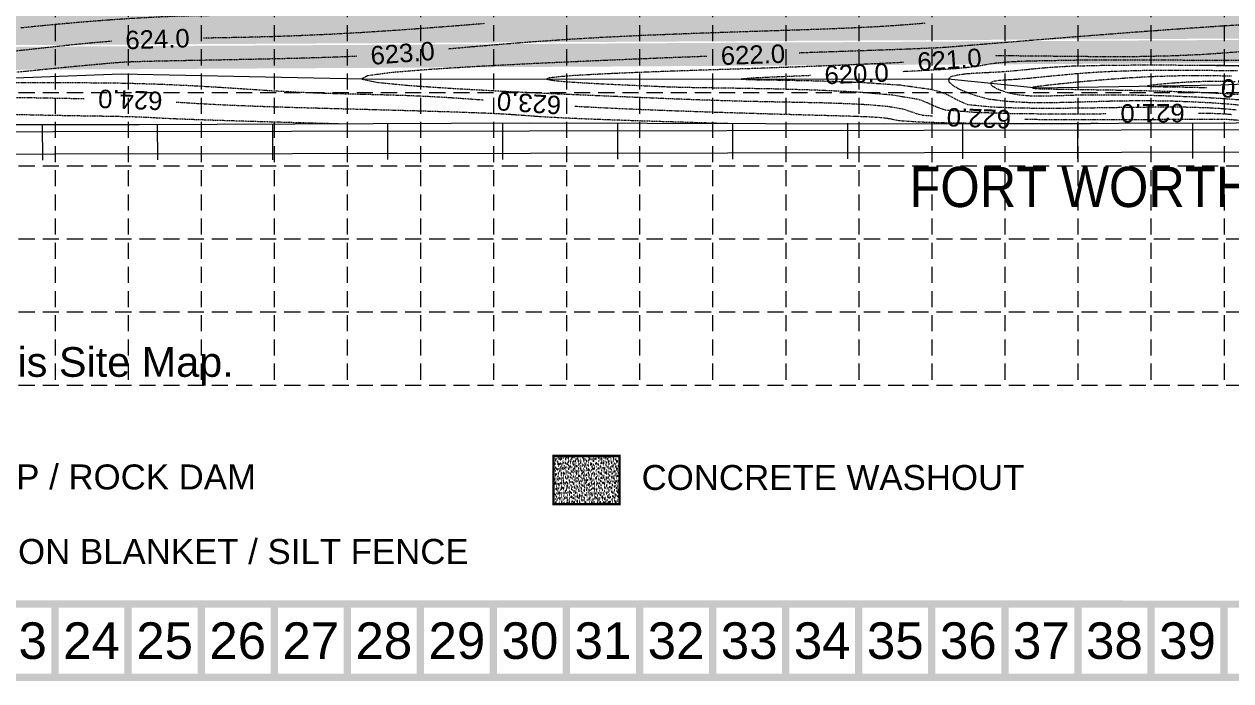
# Model space of a CAD drawing. Extents: x 299711 to 300729, y 199411 to 200048.
# Drawn here: x 300086 to 300348.3, y 199410.7 to 199553.4 of the extents above; entities that cross this region are included whole.
import ezdxf
from ezdxf.enums import TextEntityAlignment as Align

# ---------------------------------------------------------------- set-up
doc = ezdxf.new("R2010")
doc.units = 0
doc.header["$MEASUREMENT"] = 0
doc.linetypes.add('HIDDEN', pattern=[0.375, 0.25, -0.125])
for name, color, linetype in [('63-TOE OF SLOPE', 7, 'Continuous'), ('BASE', 7, 'Continuous'), ('BASE-36', 252, 'Continuous'), ('CONT-1', 252, 'Continuous'), ('CONT-2', 252, 'Continuous'), ('FIRM ON CONTOUR', 6, 'Continuous'), ('GRID', 254, 'HIDDEN'), ('LEGEND', 7, 'Continuous'), ('LIMITS OF DISTURBANCE', 1, 'HIDDEN'), ('SILT FENCE', 200, 'Continuous'), ('STREET-NAME', 1, 'Continuous')]:
    doc.layers.add(name, color=color, linetype=linetype)
doc.styles.add("L200'", font='ARIAL.TTF', dxfattribs={"height": 0.001969})
doc.styles.get("Standard").update_dxf_attribs({"font": 'ARIAL.TTF'})
doc.styles.add('SWISS', font='SWISS', dxfattribs={"width": 0.9})

msp = doc.modelspace()

# ---------------------------------------------------------------- hatches: boundary and pattern name
at = {"layer": 'BASE'}
h = msp.add_hatch(dxfattribs=at)
h.set_pattern_fill('AR-SAND', color=30, scale=0.418858, style=0)
h.set_pattern_definition([(37.5, (300555.46895, 199417.69364), (-0.0263853, 0.8070663), [0, -0.6366648, 0, -0.7120593, 0, -0.6806449]), (7.5, (300555.469, 199417.6936), (0.7412858, 1.1820796), [0, -0.3434639, 0, -0.573836, 0, -0.2199007]), (327.5, (300554.95376, 199417.69364), (1.3043844, 0.0023703), [0, -0.2094292, 0, -0.7539451, 0, -0.9843172]), (317.5, (300554.9538, 199417.6936), (1.2591414, 0.3676218), [0, -0.1047146, 0, -0.4942529, 0, -0.5654588])])
h.paths.add_polyline_path([(300215.37, 199449.11), (300215.37, 199459.58), (300201.03, 199459.58), (300201.03, 199449.11)])

# ---------------------------------------------------------------- linework, layer by layer
at = {"layer": '63-TOE OF SLOPE', "linetype": 'Continuous', "lineweight": 0}
msp.add_lwpolyline([(300536.05, 199879.07), (300535.37, 199798.41), (300535.27, 199713.71), (300534.28, 199679.43), (300534.74, 199614.86), (300535.29, 199561.29), (300536.42, 199553.24), (300514.68, 199553.51), (300500.26, 199548.39), (300483.23, 199544.95), (300427.48, 199543.02), (300370.58, 199541.11), (300346.08, 199540.16), (300306.2, 199539.47), (300286.86, 199541.44), (300223.34, 199541.39), (300159.38, 199541.42), (300107.06, 199542.51), (300030.12, 199539.61), (299979.95, 199538.96), (299932.77, 199541.67)], dxfattribs=at)
at = {"layer": 'BASE', "const_width": 1.59}
for points in [[(299711.55, 199411.54), (300727.95, 199411.54), (300727.95, 200046.79), (299711.55, 200046.79)], [(299727.4, 199427.42), (300712.12, 199427.39), (300712.1, 200030.92), (299727.6, 200030.93)]]:
    msp.add_lwpolyline(points, close=True, dxfattribs=at)
at = {"layer": 'BASE', "color": 30, "const_width": 0.524}
msp.add_lwpolyline([(300201.03, 199449.11), (300215.37, 199449.11), (300215.37, 199459.58), (300201.03, 199459.58)], close=True, dxfattribs=at)
at = {"layer": 'BASE', "const_width": 1.59}
for points in [[(300092.7, 199411.54), (300092.7, 199427.42)], [(300108.59, 199411.54), (300108.59, 199427.42)], [(300124.47, 199411.54), (300124.47, 199427.42)], [(300140.35, 199411.54), (300140.35, 199427.42)], [(300156.23, 199411.54), (300156.23, 199427.42)], [(300172.11, 199411.54), (300172.11, 199427.42)], [(300187.99, 199411.54), (300187.99, 199427.42)], [(300203.87, 199411.54), (300203.87, 199427.42)], [(300219.75, 199411.54), (300219.75, 199427.42)], [(300235.64, 199411.54), (300235.64, 199427.42)], [(300251.52, 199411.54), (300251.52, 199427.42)], [(300267.4, 199411.54), (300267.4, 199427.42)], [(300283.28, 199411.54), (300283.28, 199427.42)], [(300299.16, 199411.54), (300299.16, 199427.42)], [(300315.04, 199411.54), (300315.04, 199427.42)], [(300330.92, 199411.54), (300330.92, 199427.42)], [(300346.8, 199411.54), (300346.8, 199427.42)]]:
    msp.add_lwpolyline(points, dxfattribs=at)
at = {"layer": 'BASE-36', "linetype": 'Continuous', "lineweight": 0}
for p, q in [((300090.02, 199523.86), (300090.01, 199531.61)), ((300115.02, 199523.89), (300115.01, 199531.64)), ((300140.02, 199523.93), (300140.01, 199531.67)), ((300165.02, 199523.96), (300165.01, 199531.71)), ((300190.02, 199523.99), (300190.01, 199531.74)), ((300215.02, 199524.03), (300215.01, 199531.77)), ((300240.02, 199524.06), (300240.01, 199531.81)), ((300265.02, 199524.09), (300265.01, 199531.84)), ((300290.02, 199524.13), (300290.01, 199531.87)), ((300315.02, 199524.16), (300315.01, 199531.91)), ((300340.02, 199524.19), (300340.01, 199531.94))]:
    msp.add_line(p, q, dxfattribs=at)
for points in [[(299934.23, 199531.4), (300027.21, 199531.55), (300110.98, 199531.6), (300195.73, 199531.96), (300272.87, 199531.74), (300349.41, 199531.91), (300412.62, 199532.08), (300466.51, 199532.11), (300506.94, 199532.16)], [(299937.08, 199529.88), (300195.86, 199530.24), (300538.77, 199530.78)], [(300538.6, 199525.85), (300196.08, 199525.3), (299937.38, 199524.95)]]:
    msp.add_lwpolyline(points, dxfattribs=at)
at = {"layer": 'CONT-1', "color": 25, "linetype": 'HIDDEN', "lineweight": 0}
for points in [[(300151.5, 199556.2), (300147.92, 199555.99), (300139.01, 199555.55), (300134.95, 199555.4), (300131.45, 199555.31), (300128.34, 199555.25), (300125.43, 199555.21), (300122.55, 199555.16), (300119.5, 199555.08), (300114.93, 199554.9), (300109.82, 199554.62), (300104.22, 199554.25), (300098.22, 199553.78), (300091.88, 199553.21), (300085.26, 199552.54)], [(300354.59, 199545.43), (300341.27, 199545.51), (300327.39, 199545.55), (300314.64, 199545.52), (300304.73, 199545.35), (300302.06, 199545.25), (300299.92, 199545.12), (300298.22, 199544.98), (300296.87, 199544.83), (300295.75, 199544.67), (300294.77, 199544.5), (300293.95, 199544.35), (300293.05, 199544.2), (300291.98, 199544.05), (300290.63, 199543.89), (300288.92, 199543.73), (300286.73, 199543.57), (300279.19, 199543.15), (300276.93, 199543.05)], [(300256.95, 199542.2), (300250.69, 199541.95), (300244.24, 199541.65), (300241.81, 199541.44), (300244.21, 199541.33), (300250.29, 199541.24), (300258.64, 199541.08), (300267.83, 199540.75), (300276.45, 199540.17), (300283.08, 199539.24), (300285, 199538.73), (300286.47, 199538.16), (300287.66, 199537.57), (300288.73, 199536.99), (300289.85, 199536.46), (300291.02, 199535.95), (300296.07, 199535.44), (300302.12, 199535.19), (300308.82, 199535.13), (300315.84, 199535.19), (300322.84, 199535.3), (300329.48, 199535.38), (300333.53, 199535.42), (300337.18, 199535.41), (300340.42, 199535.35), (300343.28, 199535.24), (300345.82, 199535.1), (300348.06, 199534.93), (300349.55, 199534.79)], [(300038.79, 199535.14), (300049.41, 199534.8), (300060.45, 199534.46), (300071.29, 199534.14), (300081.46, 199533.86), (300090.47, 199533.64), (300094.9, 199533.56), (300098.83, 199533.49), (300102.3, 199533.44), (300105.33, 199533.39), (300107.96, 199533.34), (300110.22, 199533.28), (300111.41, 199533.23), (300112.54, 199533.18), (300113.67, 199533.12), (300114.86, 199533.05), (300116.16, 199532.98), (300117.64, 199532.91), (300121.85, 199532.74), (300127.1, 199532.56), (300133.18, 199532.37), (300139.87, 199532.18), (300146.98, 199531.98), (300154.3, 199531.78)]]:
    msp.add_lwpolyline(points, dxfattribs=at)
at = {"layer": 'CONT-2', "color": 43, "linetype": 'HIDDEN', "lineweight": 0}
for points in [[(300185.99, 199553.49), (300179.82, 199552.98), (300173.27, 199552.48), (300166.47, 199551.99), (300159.52, 199551.54), (300152.55, 199551.16), (300145.67, 199550.85), (300139.81, 199550.65), (300134.16, 199550.5), (300128.78, 199550.4), (300124.97, 199550.34)], [(300281.77, 199553.56), (300278.46, 199553.28), (300275.09, 199553.04), (300271.5, 199552.81), (300267.51, 199552.6), (300259.91, 199552.28), (300251.15, 199551.99), (300241.59, 199551.68), (300231.6, 199551.34), (300221.51, 199550.95), (300211.69, 199550.48), (300203.92, 199550.02), (300196.63, 199549.51), (300189.83, 199548.98), (300183.58, 199548.45), (300178.21, 199547.97)], [(300353.04, 199553.35), (300347.27, 199553.01), (300337.18, 199552.32), (300325.9, 199551.49), (300314.42, 199550.6), (300303.75, 199549.74), (300294.88, 199549.02), (300288.81, 199548.52), (300287.87, 199548.44), (300287.09, 199548.38), (300286.38, 199548.32), (300285.7, 199548.28), (300284.96, 199548.23), (300284.11, 199548.19), (300277.88, 199547.93), (300268.35, 199547.59), (300256.2, 199547.17), (300254.4, 199547.1)], [(300104.98, 199549.65), (300102.1, 199549.42), (300098.22, 199549.05), (300093.65, 199548.57), (300084, 199547.5)], [(300351.84, 199547.49), (300346.92, 199547.09), (300341.54, 199546.73), (300335.71, 199546.47), (300328.22, 199546.31), (300320.48, 199546.29), (300312.92, 199546.35), (300305.98, 199546.43), (300300.07, 199546.48), (300297.07, 199546.47)], [(300158.27, 199546.4), (300156.41, 199546.31), (300152.31, 199546.15), (300145.3, 199545.94), (300137.49, 199545.76), (300129.47, 199545.6), (300121.86, 199545.46), (300115.23, 199545.33), (300110.2, 199545.2), (300108.71, 199545.14), (300107.44, 199545.08), (300106.26, 199545), (300105.02, 199544.9), (300103.59, 199544.77), (300101.83, 199544.61), (300096.89, 199544.15), (300090.8, 199543.56), (300084.42, 199542.92)], [(300234.41, 199546.38), (300226.72, 199546.09), (300210.74, 199545.43), (300197.5, 199544.84), (300185.09, 199544.2), (300174.29, 199543.54), (300165.88, 199542.86), (300160.65, 199542.16), (300159.38, 199541.46), (300162.63, 199540.75), (300169.64, 199540.07), (300179.28, 199539.42), (300190.41, 199538.81), (300201.87, 199538.27), (300212.53, 199537.81), (300219.98, 199537.49), (300226.45, 199537.22), (300232.23, 199537), (300237.64, 199536.82), (300242.96, 199536.67), (300248.52, 199536.55), (300253.94, 199536.45), (300259.49, 199536.33), (300264.87, 199536.15), (300269.77, 199535.9), (300273.89, 199535.52), (300276.92, 199534.99), (300277.66, 199534.78), (300278.31, 199534.55), (300278.94, 199534.31), (300279.63, 199534.07), (300280.45, 199533.84), (300281.3, 199533.61), (300283.54, 199533.46)], [(300277.13, 199545.06), (300271.62, 199544.79), (300264.69, 199544.49), (300257.59, 199544.2), (300250.73, 199543.95), (300244.84, 199543.74), (300239.36, 199543.57), (300234.1, 199543.4), (300228.92, 199543.22), (300223.64, 199543.04), (300218.1, 199542.82), (300213.65, 199542.63), (300209.3, 199542.41), (300205.37, 199542.19), (300202.22, 199541.94), (300200.19, 199541.69), (300199.61, 199541.44), (300200.75, 199541.18), (300203.33, 199540.93), (300206.89, 199540.69), (300210.98, 199540.46), (300215.13, 199540.26), (300218.9, 199540.09), (300221.45, 199539.98), (300223.64, 199539.88), (300225.69, 199539.8), (300227.79, 199539.73), (300230.16, 199539.67), (300233, 199539.62), (300240.09, 199539.52), (300248.72, 199539.37), (300257.96, 199539.11), (300266.89, 199538.69), (300274.57, 199538.05), (300280.08, 199537.13), (300281.31, 199536.75), (300282.31, 199536.34), (300283.18, 199535.93), (300284.06, 199535.53), (300285.06, 199535.15), (300286.09, 199534.78), (300292.8, 199534.25), (300301.08, 199533.98), (300310.28, 199533.9), (300319.76, 199533.93), (300321.27, 199533.95)], [(300351.19, 199544.32), (300341.59, 199544.41), (300331.37, 199544.46), (300321.78, 199544.41), (300313.74, 199544.22), (300310.37, 199544.04), (300307.52, 199543.83), (300305.03, 199543.59), (300302.72, 199543.36), (300300.42, 199543.14), (300297.97, 199542.96), (300295.6, 199542.84), (300293.18, 199542.72), (300290.89, 199542.56), (300288.95, 199542.33), (300287.54, 199541.98), (300286.86, 199541.47), (300287.01, 199540.85), (300287.82, 199540.11), (300289.19, 199539.32), (300291, 199538.53), (300293.13, 199537.8), (300295.52, 199537.15), (300299.65, 199536.64), (300303.94, 199536.4), (300308.35, 199536.35), (300312.86, 199536.43), (300317.44, 199536.56), (300322.07, 199536.69), (300326.74, 199536.77), (300331.35, 199536.77), (300335.82, 199536.69), (300340.07, 199536.53), (300344.02, 199536.33), (300347.59, 199536.07), (300349.92, 199535.87)], [(300349.75, 199543.21), (300343.04, 199543.29), (300336.04, 199543.32), (300329.11, 199543.28), (300322.62, 199543.09), (300318.37, 199542.86), (300314.48, 199542.56), (300310.93, 199542.23), (300307.67, 199541.91), (300304.65, 199541.61), (300301.83, 199541.38), (300300.37, 199541.29), (300299.02, 199541.21), (300297.85, 199541.11), (300296.91, 199540.98), (300296.29, 199540.8), (300296.03, 199540.54), (300296.15, 199540.23), (300296.59, 199539.86), (300297.29, 199539.46), (300298.19, 199539.07), (300299.23, 199538.7), (300300.36, 199538.38), (300302.31, 199538.03), (300304.39, 199537.85), (300306.63, 199537.79), (300309.06, 199537.83), (300311.72, 199537.91), (300314.64, 199538), (300319.65, 199538.06), (300325.13, 199538.04), (300330.85, 199537.94), (300336.58, 199537.76), (300342.08, 199537.52), (300347.14, 199537.21), (300350.43, 199536.96)], [(300348.46, 199542.08), (300344.69, 199542.14), (300340.59, 199542.16), (300336.18, 199542.11), (300331.46, 199541.97), (300326.27, 199541.69), (300321.05, 199541.31), (300316.11, 199540.88), (300311.76, 199540.45), (300308.3, 199540.07), (300306.03, 199539.78), (300305.81, 199539.75), (300305.62, 199539.72), (300305.47, 199539.69), (300305.34, 199539.66), (300305.25, 199539.64), (300305.19, 199539.61), (300305.16, 199539.59), (300305.15, 199539.56), (300305.17, 199539.54), (300305.21, 199539.52), (300305.27, 199539.49), (300305.34, 199539.47), (300305.52, 199539.44), (300305.74, 199539.42), (300306.03, 199539.39), (300306.39, 199539.37), (300306.82, 199539.36), (300307.32, 199539.34), (300311.34, 199539.26), (300317.15, 199539.18), (300324.17, 199539.06), (300331.82, 199538.9), (300339.5, 199538.67), (300346.65, 199538.35), (300351.21, 199538.06)], [(300083.47, 199540.72), (300091.08, 199540.71), (300099.35, 199540.68), (300107.53, 199540.59), (300115.2, 199540.37), (300122.13, 199540.06), (300128.46, 199539.69), (300134.35, 199539.3), (300139.96, 199538.93), (300145.43, 199538.63), (300150.17, 199538.44), (300154.91, 199538.29), (300159.63, 199538.18), (300164.32, 199538.06), (300168.96, 199537.92), (300173.53, 199537.73), (300178.38, 199537.46), (300183.28, 199537.12), (300185.75, 199536.94)], [(300349.24, 199540.88), (300347.87, 199540.89), (300346.51, 199540.9), (300345.11, 199540.91), (300343.63, 199540.91), (300342.05, 199540.89), (300340.31, 199540.83), (300338.23, 199540.73), (300336.09, 199540.59), (300334.05, 199540.42), (300332.29, 199540.26), (300330.96, 199540.11), (300330.24, 199539.98), (300330.2, 199539.97), (300330.17, 199539.96), (300330.16, 199539.95), (300330.15, 199539.94), (300330.16, 199539.93), (300330.18, 199539.92), (300331.01, 199539.85), (300332.83, 199539.81), (300335.46, 199539.77), (300338.71, 199539.72), (300342.37, 199539.63), (300343.13, 199539.6)], [(300076.9, 199537.59), (300088.63, 199537.41), (300099.07, 199537.21)], [(300119.06, 199536.45), (300120.32, 199536.38), (300123.71, 199536.17), (300127.39, 199535.97), (300131.67, 199535.76), (300140.11, 199535.45), (300150.01, 199535.16), (300160.52, 199534.88), (300170.83, 199534.6), (300180.09, 199534.32), (300187.46, 199534.04), (300190.01, 199533.91), (300192.15, 199533.77), (300194.03, 199533.64), (300195.82, 199533.51), (300197.66, 199533.37), (300199.71, 199533.24), (300204.36, 199533), (300210.03, 199532.76), (300216.53, 199532.53), (300223.65, 199532.3), (300231.19, 199532.07), (300238.93, 199531.84)], [(300205.7, 199535.56), (300206.23, 199535.53), (300216.01, 199535.04), (300226.54, 199534.62), (300237.22, 199534.25), (300247.42, 199533.94), (300256.52, 199533.68), (300263.92, 199533.48), (300266.41, 199533.4), (300268.53, 199533.33), (300270.32, 199533.25), (300271.81, 199533.15), (300273.07, 199533.02), (300274.13, 199532.86), (300274.45, 199532.8), (300274.77, 199532.73), (300275.1, 199532.66), (300275.45, 199532.59), (300275.84, 199532.52), (300276.19, 199532.45), (300280.45, 199532.16), (300286.32, 199531.97), (300293.48, 199531.87), (300301.6, 199531.82), (300310.37, 199531.82), (300319.46, 199531.84)], [(300341.27, 199534.07), (300342.18, 199534.07), (300344.19, 199534.03), (300345.86, 199533.97), (300347.27, 199533.88), (300348.5, 199533.78)], [(300303.52, 199532.73), (300312.38, 199532.65), (300324.66, 199532.67), (300335.71, 199532.72), (300344.2, 199532.75), (300345.42, 199532.74), (300346.46, 199532.74), (300347.26, 199532.72), (300347.9, 199532.7), (300348.42, 199532.67), (300348.89, 199532.63), (300349.23, 199532.61), (300349.61, 199532.58), (300350.08, 199532.54), (300350.66, 199532.51), (300351.4, 199532.48), (300352.34, 199532.45), (300359.27, 199532.35), (300369.21, 199532.29), (300380.28, 199532.24), (300390.57, 199532.2), (300398.2, 199532.14), (300401.27, 199532.06), (300401.27, 199532.05)]]:
    msp.add_lwpolyline(points, dxfattribs=at)
at = {"layer": 'FIRM ON CONTOUR', "color": 25, "linetype": 'HIDDEN', "lineweight": 0}
msp.add_lwpolyline([(300356.98, 199544.18), (300341.59, 199544.41), (300331.37, 199544.46), (300321.78, 199544.41), (300313.74, 199544.22), (300310.37, 199544.04), (300307.52, 199543.83), (300305.03, 199543.59), (300302.72, 199543.36), (300300.42, 199543.14), (300297.97, 199542.96), (300295.6, 199542.84), (300293.18, 199542.72), (300290.89, 199542.56), (300288.95, 199542.33), (300287.54, 199541.98), (300286.86, 199541.47), (300287.01, 199540.85), (300287.82, 199540.11), (300289.19, 199539.32), (300291, 199538.53), (300293.13, 199537.8), (300295.52, 199537.15), (300299.65, 199536.64), (300303.94, 199536.4), (300308.35, 199536.35), (300312.86, 199536.43), (300317.44, 199536.56), (300322.07, 199536.69), (300326.74, 199536.77), (300331.35, 199536.77), (300335.82, 199536.69), (300340.07, 199536.53), (300344.02, 199536.33), (300347.59, 199536.07), (300349.92, 199535.87)], dxfattribs=at)
at = {"layer": 'GRID', "color": 252, "linetype": 'HIDDEN', "lineweight": 0, "ltscale": 14}
for p, q in [((300092.7, 200030.91), (300092.7, 199474.99)), ((300108.59, 200030.91), (300108.59, 199474.99)), ((300124.47, 200030.91), (300124.47, 199474.99)), ((300140.35, 200030.91), (300140.35, 199474.99)), ((300156.23, 200030.91), (300156.23, 199474.99)), ((300172.11, 200030.91), (300172.11, 199474.99)), ((300187.99, 200030.91), (300187.99, 199474.99)), ((300203.87, 200030.91), (300203.87, 199474.99)), ((300219.75, 200030.91), (300219.75, 199474.99)), ((300235.64, 200030.91), (300235.64, 199474.99)), ((300251.52, 200030.91), (300251.52, 199474.99)), ((300267.4, 200030.91), (300267.4, 199474.99)), ((300283.28, 200030.91), (300283.28, 199474.99)), ((300299.16, 200030.91), (300299.16, 199474.99)), ((300315.04, 200030.91), (300315.04, 199474.99)), ((300330.92, 200030.91), (300330.92, 199474.99)), ((300346.8, 200030.91), (300346.8, 199474.99)), ((299727.79, 199538.52), (300712.43, 199538.52)), ((299727.79, 199522.64), (300712.43, 199522.64)), ((299727.79, 199506.76), (300712.43, 199506.76)), ((299727.79, 199490.88), (300712.43, 199490.88)), ((299727.79, 199474.99), (300712.43, 199474.99))]:
    msp.add_line(p, q, dxfattribs=at)
at = {"layer": 'LIMITS OF DISTURBANCE', "ltscale": 70, "const_width": 5, "flags": 128}
msp.add_lwpolyline([(299986.81, 199545.4), (300521.51, 199548.42), (300520.25, 199915.51), (299987.02, 199913.95), (299986.78, 199550.48)], close=True, dxfattribs=at)
at = {"layer": 'SILT FENCE', "const_width": 8, "flags": 128}
msp.add_lwpolyline([(299989.8, 199552.29), (300256.52, 199553.77), (300515.14, 199555.09), (300513.45, 199908.52), (299989.74, 199907.19)], dxfattribs=at)

# ---------------------------------------------------------------- texts
at = {"layer": 'BASE', "color": 7, "style": "L200'"}
msp.add_text('Location of concrete washout will be determined in the field and will be reflected on this Site Map.', height=6.4406, dxfattribs=at).set_placement((299744.48, 199476.78))
at = {"layer": 'BASE'}
for s, p in [('23', (300084.76, 199419.48)), ('24', (300100.64, 199419.48)), ('25', (300116.53, 199419.48)), ('26', (300132.41, 199419.48)), ('27', (300148.29, 199419.48)), ('28', (300164.17, 199419.48)), ('29', (300180.05, 199419.48)), ('30', (300195.93, 199419.48)), ('31', (300211.81, 199419.48)), ('32', (300227.69, 199419.48)), ('33', (300243.58, 199419.48)), ('34', (300259.46, 199419.48)), ('35', (300275.34, 199419.48)), ('36', (300291.22, 199419.48)), ('37', (300307.1, 199419.48)), ('38', (300322.98, 199419.48)), ('39', (300338.86, 199419.48))]:
    msp.add_text(s, height=7.941, dxfattribs=at).set_placement(p, align=Align.MIDDLE_CENTER)
at = {"layer": 'CONT-1', "color": 25, "linetype": 'Continuous', "lineweight": 0}
for s, rotation, p in [('624.0', 1.9723, (300114.97, 199550.14)), ('623.0', 4.4989, (300168.25, 199547.08)), ('622.0', 2.0891, (300244.4, 199546.75)), ('621.0', 4.0375, (300287.12, 199545.66)), ('624.0', 177.8432, (300109.07, 199536.93)), ('616.0', 175.8068, (300353.11, 199539.03)), ('623.0', 176.0426, (300195.72, 199536.2)), ('622.0', 177.9128, (300293.52, 199532.94)), ('621.0', 180.3577, (300331.27, 199534.03))]:
    msp.add_text(s, height=4, rotation=rotation, dxfattribs=at).set_placement(p, align=Align.MIDDLE)
at = {"layer": 'CONT-2', "color": 43, "linetype": 'Continuous', "lineweight": 0}
msp.add_text('620.0', height=4, rotation=2.4234, dxfattribs=at).set_placement((300266.94, 199542.61), align=Align.MIDDLE)
at = {"layer": 'LEGEND', "style": "L200'"}
for s, p in [('RIPRAP / ROCK DAM', (300061.15, 199452.33)), ('CONCRETE WASHOUT', (300220.2, 199452.21)), ('EROSION BLANKET / SILT FENCE', (300061.13, 199436.14))]:
    msp.add_text(s, height=5.4154, dxfattribs=at).set_placement(p)
at = {"layer": 'STREET-NAME', "color": 7, "linetype": 'Continuous', "lineweight": 0, "style": 'SWISS', "width": 0.9}
msp.add_text('FORT WORTH AND DENVER RAILWAY', height=8.75, dxfattribs=at).set_placement((300379.56, 199518.03), align=Align.MIDDLE)

doc.saveas('drawing.dxf')
